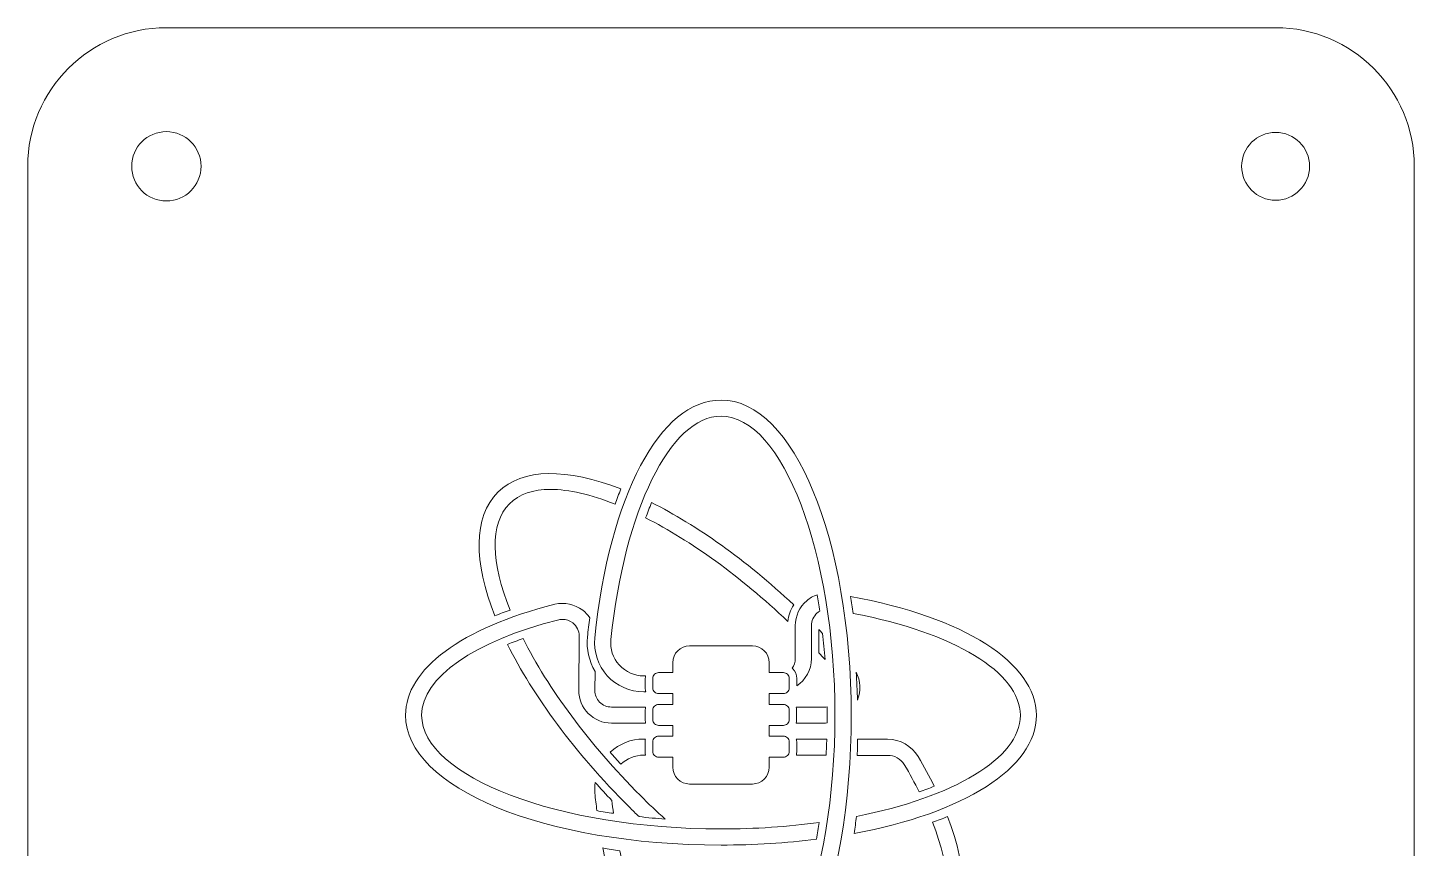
# Model space of a CAD drawing. Header units: inches. Extents: x -30 to 40, y -40 to 30.
# Drawn here: x -30 to 40, y -11.5 to 30 of the extents above; entities that cross this region are included whole.
import ezdxf

# ---------------------------------------------------------------- set-up
doc = ezdxf.new("R2010")
doc.units = ezdxf.units.IN
doc.header["$MEASUREMENT"] = 0
doc.layers.add('Bottom', color=7, linetype='Continuous')

# ---------------------------------------------------------------- blocks, each defined once
blk = doc.blocks.new('block 2')
at = {"layer": 'Bottom', "lineweight": 0}
blk.add_open_spline([(-23, 30), (-26.866, 30), (-30, 26.866), (-30, 23), (-30, 23), (-30, -33), (-30, -33), (-30, -36.866), (-26.866, -40), (-23, -40), (-23, -40), (32.999, -40), (32.999, -40), (36.866, -40), (40, -36.866), (40, -33), (40, -33), (40, 23), (40, 23), (40, 26.866), (36.866, 30), (32.999, 30), (32.999, 30), (-23, 30), (-23, 30)], degree=3, knots=[0, 0, 0, 0, 1, 1, 1, 2, 2, 2, 3, 3, 3, 4, 4, 4, 5, 5, 5, 6, 6, 6, 7, 7, 7, 8, 8, 8, 8], dxfattribs=at)
blk = doc.blocks.new('block 5')
at = {"layer": 'Bottom', "lineweight": 0}
blk.add_open_spline([(-21.25, 23), (-21.25, 22.034), (-22.033, 21.25), (-23, 21.25), (-23.967, 21.25), (-24.75, 22.034), (-24.75, 23), (-24.75, 23.966), (-23.967, 24.75), (-23, 24.75), (-22.033, 24.75), (-21.25, 23.966), (-21.25, 23)], degree=3, knots=[0, 0, 0, 0, 1, 1, 1, 2, 2, 2, 3, 3, 3, 4, 4, 4, 4], dxfattribs=at)
blk = doc.blocks.new('block 6')
at = {"layer": 'Bottom', "lineweight": 0}
blk.add_open_spline([(31.286, 23), (31.286, 22.054), (32.053, 21.286), (33, 21.286), (33.947, 21.286), (34.714, 22.054), (34.714, 23), (34.714, 23.947), (33.947, 24.715), (33, 24.715), (32.053, 24.715), (31.286, 23.947), (31.286, 23)], degree=3, knots=[0, 0, 0, 0, 1, 1, 1, 2, 2, 2, 3, 3, 3, 4, 4, 4, 4], dxfattribs=at)
blk = doc.blocks.new('block 8')
at = {"layer": 'Bottom', "lineweight": 0}
blk.add_open_spline([(16.443, -9.851), (16.193, -9.945), (15.943, -10.039), (15.683, -10.132), (16.61, -12.54), (16.641, -14.458), (15.683, -15.416), (14.734, -16.365), (12.816, -16.365), (10.378, -15.416), (10.284, -15.677), (10.19, -15.927), (10.096, -16.177), (11.41, -16.688), (12.598, -16.948), (13.598, -16.948), (14.724, -16.948), (15.62, -16.636), (16.256, -16), (17.454, -14.781), (17.496, -12.582), (16.443, -9.851)], degree=3, knots=[0, 0, 0, 0, 1, 1, 1, 2, 2, 2, 3, 3, 3, 4, 4, 4, 5, 5, 5, 6, 6, 6, 7, 7, 7, 7], dxfattribs=at)
blk = doc.blocks.new('block 9')
at = {"layer": 'Bottom', "lineweight": 0}
blk.add_open_spline([(8.825, -6.099), (8.825, -6.099), (8.825, -6.579), (8.825, -6.579), (8.825, -6.631), (8.814, -6.693), (8.804, -6.745), (8.804, -6.745), (10.305, -6.745), (10.305, -6.745), (10.315, -6.474), (10.336, -6.203), (10.336, -5.932), (10.336, -5.932), (8.794, -5.932), (8.794, -5.932), (8.814, -5.985), (8.825, -6.047), (8.825, -6.099)], degree=3, knots=[0, 0, 0, 0, 1, 1, 1, 2, 2, 2, 3, 3, 3, 4, 4, 4, 5, 5, 5, 6, 6, 6, 6], dxfattribs=at)
blk = doc.blocks.new('block 10')
at = {"layer": 'Bottom', "lineweight": 0}
blk.add_open_spline([(10.357, -4.307), (10.315, -4.317), (10.263, -4.317), (10.211, -4.317), (10.211, -4.317), (8.794, -4.317), (8.794, -4.317), (8.804, -4.369), (8.814, -4.421), (8.814, -4.484), (8.814, -4.484), (8.814, -4.963), (8.814, -4.963), (8.814, -5.015), (8.804, -5.078), (8.794, -5.13), (8.794, -5.13), (10.211, -5.13), (10.211, -5.13), (10.263, -5.13), (10.305, -5.12), (10.357, -5.12), (10.357, -4.984), (10.357, -4.859), (10.357, -4.724), (10.357, -4.588), (10.357, -4.453), (10.357, -4.307)], degree=3, knots=[0, 0, 0, 0, 1, 1, 1, 2, 2, 2, 3, 3, 3, 4, 4, 4, 5, 5, 5, 6, 6, 6, 7, 7, 7, 8, 8, 8, 9, 9, 9, 9], dxfattribs=at)
blk = doc.blocks.new('block 11')
at = {"layer": 'Bottom', "lineweight": 0}
blk.add_open_spline([(11.826, -2.556), (11.858, -3.025), (11.878, -3.494), (11.889, -3.973), (12.066, -3.504), (12.045, -2.993), (11.826, -2.556)], degree=3, knots=[0, 0, 0, 0, 1, 1, 1, 2, 2, 2, 2], dxfattribs=at)
blk = doc.blocks.new('block 12')
at = {"layer": 'Bottom', "lineweight": 0}
blk.add_open_spline([(8.669, 0.852), (6.24, 3.124), (3.76, 4.875), (1.498, 6.011), (1.394, 5.761), (1.29, 5.5), (1.196, 5.24), (3.468, 4.083), (5.98, 2.29), (8.377, 0.008), (8.408, 0.3), (8.512, 0.592), (8.669, 0.852)], degree=3, knots=[0, 0, 0, 0, 1, 1, 1, 2, 2, 2, 3, 3, 3, 4, 4, 4, 4], dxfattribs=at)
blk = doc.blocks.new('block 13')
at = {"layer": 'Bottom', "lineweight": 0}
blk.add_open_spline([(9.94, -1.576), (10.044, -1.691), (10.148, -1.805), (10.253, -1.91), (10.221, -1.461), (10.18, -1.024), (10.128, -0.596), (10.065, -0.534), (10.003, -0.461), (9.94, -0.398), (9.94, -0.398), (9.94, -1.576), (9.94, -1.576)], degree=3, knots=[0, 0, 0, 0, 1, 1, 1, 2, 2, 2, 3, 3, 3, 4, 4, 4, 4], dxfattribs=at)
blk = doc.blocks.new('block 14')
at = {"layer": 'Bottom', "lineweight": 0}
blk.add_open_spline([(-3.609, 6.678), (-2.681, 6.678), (-1.566, 6.418), (-0.346, 5.928), (-0.253, 6.188), (-0.159, 6.449), (-0.055, 6.699), (-2.764, 7.752), (-5.016, 7.783), (-6.266, 6.532), (-7.517, 5.282), (-7.486, 3.01), (-6.422, 0.289), (-6.172, 0.394), (-5.922, 0.487), (-5.651, 0.581), (-6.6, 2.968), (-6.693, 4.938), (-5.683, 5.949), (-5.203, 6.449), (-4.484, 6.678), (-3.609, 6.678)], degree=3, knots=[0, 0, 0, 0, 1, 1, 1, 2, 2, 2, 3, 3, 3, 4, 4, 4, 5, 5, 5, 6, 6, 6, 7, 7, 7, 7], dxfattribs=at)
blk = doc.blocks.new('block 15')
at = {"layer": 'Bottom', "lineweight": 0}
blk.add_open_spline([(11.514, 1.269), (11.524, 1.269), (11.524, 1.269), (11.535, 1.269), (11.535, 1.269), (11.535, 1.269), (11.535, 1.269), (11.524, 1.269), (11.514, 1.269), (11.514, 1.269)], degree=3, knots=[0, 0, 0, 0, 1, 1, 1, 2, 2, 2, 3, 3, 3, 3], dxfattribs=at)
blk = doc.blocks.new('block 16')
at = {"layer": 'Bottom', "lineweight": 0}
blk.add_open_spline([(11.535, 1.269), (11.587, 0.988), (11.628, 0.706), (11.68, 0.415), (11.68, 0.415), (11.68, 0.415), (11.68, 0.415), (16.766, -0.565), (20.112, -2.566), (20.112, -4.734), (20.112, -6.923), (16.704, -8.871), (11.837, -9.841), (11.837, -9.841), (11.837, -9.841), (11.837, -9.841), (11.806, -10.132), (11.764, -10.424), (11.722, -10.706), (17.204, -9.684), (20.925, -7.423), (20.925, -4.734), (20.914, -2.087), (17.267, 0.227), (11.535, 1.269)], degree=3, knots=[0, 0, 0, 0, 1, 1, 1, 2, 2, 2, 3, 3, 3, 4, 4, 4, 5, 5, 5, 6, 6, 6, 7, 7, 7, 8, 8, 8, 8], dxfattribs=at)
blk = doc.blocks.new('block 17')
at = {"layer": 'Bottom', "lineweight": 0}
blk.add_open_spline([(-10.112, -4.724), (-10.112, -2.827), (-7.465, -0.982), (-3.192, 0.091), (-3.129, 0.112), (-3.056, 0.112), (-2.994, 0.112), (-2.816, 0.112), (-2.639, 0.05), (-2.483, -0.065), (-2.275, -0.221), (-2.16, -0.471), (-2.16, -0.732), (-2.16, -0.732), (-2.181, -3.473), (-2.181, -3.473), (-2.181, -3.911), (-2.014, -4.327), (-1.701, -4.64), (-1.389, -4.953), (-0.972, -5.13), (-0.534, -5.13), (-0.534, -5.13), (1.196, -5.13), (1.196, -5.13), (1.186, -5.078), (1.175, -5.026), (1.175, -4.963), (1.175, -4.963), (1.175, -4.484), (1.175, -4.484), (1.175, -4.432), (1.186, -4.369), (1.196, -4.317), (1.196, -4.317), (-0.534, -4.317), (-0.534, -4.317), (-0.753, -4.317), (-0.972, -4.234), (-1.128, -4.067), (-1.284, -3.911), (-1.368, -3.702), (-1.368, -3.473), (-1.368, -3.473), (-1.357, -2.514), (-1.357, -2.514), (-1.66, -2.003), (-1.806, -1.399), (-1.743, -0.774), (-1.712, -0.451), (-1.67, -0.127), (-1.628, 0.196), (-1.722, 0.342), (-1.837, 0.467), (-1.983, 0.571), (-2.389, 0.883), (-2.9, 0.998), (-3.39, 0.873), (-8.111, -0.315), (-10.925, -2.41), (-10.925, -4.724), (-10.925, -8.402), (-3.932, -11.289), (5, -11.289), (6.688, -11.289), (8.304, -11.185), (9.815, -10.987), (9.867, -10.706), (9.909, -10.424), (9.961, -10.143), (8.398, -10.362), (6.73, -10.476), (5, -10.476), (-3.192, -10.476), (-10.112, -7.84), (-10.112, -4.724)], degree=3, knots=[0, 0, 0, 0, 1, 1, 1, 2, 2, 2, 3, 3, 3, 4, 4, 4, 5, 5, 5, 6, 6, 6, 7, 7, 7, 8, 8, 8, 9, 9, 9, 10, 10, 10, 11, 11, 11, 12, 12, 12, 13, 13, 13, 14, 14, 14, 15, 15, 15, 16, 16, 16, 17, 17, 17, 18, 18, 18, 19, 19, 19, 20, 20, 20, 21, 21, 21, 22, 22, 22, 23, 23, 23, 24, 24, 24, 25, 25, 25, 25], dxfattribs=at)
blk = doc.blocks.new('block 18')
at = {"layer": 'Bottom', "lineweight": 0}
blk.add_open_spline([(8.627, -2.389), (8.752, -2.514), (8.825, -2.691), (8.825, -2.868), (8.825, -2.868), (8.825, -3.244), (8.825, -3.244), (9.273, -2.952), (9.565, -2.441), (9.565, -1.868), (9.565, -1.868), (9.565, -0.2), (9.565, -0.2), (9.565, 0.039), (9.669, 0.269), (9.857, 0.435), (9.898, 0.477), (9.95, 0.508), (9.992, 0.529), (9.95, 0.811), (9.909, 1.082), (9.857, 1.352), (9.659, 1.29), (9.481, 1.186), (9.325, 1.05), (8.96, 0.738), (8.752, 0.279), (8.752, -0.2), (8.752, -0.2), (8.752, -1.868), (8.752, -1.868), (8.752, -2.055), (8.689, -2.222), (8.596, -2.358), (8.596, -2.368), (8.606, -2.379), (8.627, -2.389)], degree=3, knots=[0, 0, 0, 0, 1, 1, 1, 2, 2, 2, 3, 3, 3, 4, 4, 4, 5, 5, 5, 6, 6, 6, 7, 7, 7, 8, 8, 8, 9, 9, 9, 10, 10, 10, 11, 11, 11, 12, 12, 12, 12], dxfattribs=at)
blk = doc.blocks.new('block 19')
at = {"layer": 'Bottom', "lineweight": 0}
blk.add_open_spline([(14.255, -7.225), (14.536, -7.694), (14.776, -8.152), (15.005, -8.6), (15.266, -8.507), (15.526, -8.413), (15.766, -8.319), (15.526, -7.829), (15.255, -7.329), (14.953, -6.818), (14.63, -6.276), (14.046, -5.943), (13.411, -5.943), (13.411, -5.943), (11.899, -5.943), (11.899, -5.943), (11.889, -6.214), (11.889, -6.485), (11.878, -6.756), (11.878, -6.756), (13.411, -6.756), (13.411, -6.756), (13.754, -6.745), (14.078, -6.933), (14.255, -7.225)], degree=3, knots=[0, 0, 0, 0, 1, 1, 1, 2, 2, 2, 3, 3, 3, 4, 4, 4, 5, 5, 5, 6, 6, 6, 7, 7, 7, 8, 8, 8, 8], dxfattribs=at)
blk = doc.blocks.new('block 20')
at = {"layer": 'Bottom', "lineweight": 0}
blk.add_open_spline([(-1.357, -8.121), (-1.378, -8.298), (-1.378, -8.486), (-1.368, -8.663), (-1.337, -8.965), (-1.305, -9.257), (-1.264, -9.549), (-0.993, -9.601), (-0.711, -9.643), (-0.43, -9.684), (-0.461, -9.476), (-0.482, -9.257), (-0.513, -9.038), (-0.795, -8.736), (-1.086, -8.423), (-1.357, -8.121)], degree=3, knots=[0, 0, 0, 0, 1, 1, 1, 2, 2, 2, 3, 3, 3, 4, 4, 4, 5, 5, 5, 5], dxfattribs=at)
blk = doc.blocks.new('block 21')
at = {"layer": 'Bottom', "lineweight": 0}
blk.add_open_spline([(1.165, -6.579), (1.165, -6.579), (1.165, -6.099), (1.165, -6.099), (1.165, -6.047), (1.175, -5.985), (1.186, -5.932), (1.186, -5.932), (1.092, -5.932), (1.092, -5.932), (0.466, -5.932), (-0.138, -6.172), (-0.597, -6.599), (-0.419, -6.808), (-0.242, -7.006), (-0.055, -7.204), (0.258, -6.912), (0.664, -6.745), (1.092, -6.745), (1.092, -6.745), (1.186, -6.745), (1.186, -6.745), (1.175, -6.693), (1.165, -6.641), (1.165, -6.579)], degree=3, knots=[0, 0, 0, 0, 1, 1, 1, 2, 2, 2, 3, 3, 3, 4, 4, 4, 5, 5, 5, 6, 6, 6, 7, 7, 7, 8, 8, 8, 8], dxfattribs=at)
blk = doc.blocks.new('block 22')
at = {"layer": 'Bottom', "lineweight": 0}
blk.add_open_spline([(0.935, -8.788), (-1.68, -6.172), (-3.734, -3.358), (-4.995, -0.857), (-5.266, -0.951), (-5.526, -1.045), (-5.776, -1.149), (-4.494, -3.733), (-2.389, -6.61), (0.362, -9.361), (0.529, -9.528), (0.696, -9.695), (0.862, -9.851), (1.3, -9.903), (1.738, -9.945), (2.186, -9.976), (1.759, -9.601), (1.342, -9.205), (0.935, -8.788)], degree=3, knots=[0, 0, 0, 0, 1, 1, 1, 2, 2, 2, 3, 3, 3, 4, 4, 4, 5, 5, 5, 6, 6, 6, 6], dxfattribs=at)
blk = doc.blocks.new('block 24')
at = {"layer": 'Bottom', "lineweight": 0}
blk.add_open_spline([(5, 11.191), (1.926, 11.191), (-0.638, 6.365), (-1.368, -0.826), (-1.441, -1.524), (-1.211, -2.212), (-0.742, -2.733), (-0.274, -3.254), (0.393, -3.546), (1.102, -3.546), (1.102, -3.546), (1.206, -3.546), (1.206, -3.546), (1.186, -3.483), (1.175, -3.421), (1.175, -3.358), (1.175, -3.358), (1.175, -2.879), (1.175, -2.879), (1.175, -2.827), (1.186, -2.785), (1.186, -2.743), (1.186, -2.743), (1.102, -2.743), (1.102, -2.743), (0.633, -2.743), (0.185, -2.545), (-0.138, -2.191), (-0.461, -1.837), (-0.607, -1.378), (-0.555, -0.909), (0.112, 5.625), (2.447, 10.378), (5, 10.378), (8.116, 10.378), (10.753, 3.458), (10.753, -4.734), (10.753, -12.926), (8.116, -19.846), (5, -19.846), (2.863, -19.846), (0.873, -16.511), (-0.107, -11.581), (-0.399, -11.539), (-0.68, -11.487), (-0.961, -11.435), (0.081, -17.053), (2.353, -20.659), (5.01, -20.659), (8.689, -20.659), (11.576, -13.666), (11.576, -4.734), (11.555, 4.198), (8.679, 11.191), (5, 11.191)], degree=3, knots=[0, 0, 0, 0, 1, 1, 1, 2, 2, 2, 3, 3, 3, 4, 4, 4, 5, 5, 5, 6, 6, 6, 7, 7, 7, 8, 8, 8, 9, 9, 9, 10, 10, 10, 11, 11, 11, 12, 12, 12, 13, 13, 13, 14, 14, 14, 15, 15, 15, 16, 16, 16, 17, 17, 17, 18, 18, 18, 18], dxfattribs=at)
blk = doc.blocks.new('block 25')
at = {"layer": 'Bottom', "lineweight": 0}
blk.add_open_spline([(8.356, -2.66), (8.304, -2.608), (8.231, -2.577), (8.147, -2.577), (8.147, -2.577), (7.668, -2.577), (7.668, -2.577), (7.668, -2.577), (7.439, -2.577), (7.439, -2.577), (7.439, -2.577), (7.439, -2.076), (7.439, -2.076), (7.439, -1.607), (7.053, -1.222), (6.584, -1.222), (6.584, -1.222), (3.416, -1.222), (3.416, -1.222), (2.947, -1.222), (2.561, -1.607), (2.561, -2.076), (2.561, -2.076), (2.561, -2.577), (2.561, -2.577), (2.561, -2.577), (2.332, -2.577), (2.332, -2.577), (2.332, -2.577), (1.853, -2.577), (1.853, -2.577), (1.769, -2.577), (1.696, -2.608), (1.644, -2.66), (1.592, -2.712), (1.561, -2.785), (1.561, -2.868), (1.561, -2.868), (1.561, -3.108), (1.561, -3.108), (1.561, -3.108), (1.561, -3.348), (1.561, -3.348), (1.561, -3.431), (1.592, -3.504), (1.644, -3.556), (1.696, -3.608), (1.769, -3.64), (1.853, -3.64), (1.853, -3.64), (2.332, -3.64), (2.332, -3.64), (2.332, -3.64), (2.561, -3.64), (2.561, -3.64), (2.561, -3.64), (2.561, -4.182), (2.561, -4.182), (2.561, -4.182), (2.332, -4.182), (2.332, -4.182), (2.332, -4.182), (1.853, -4.182), (1.853, -4.182), (1.769, -4.182), (1.696, -4.213), (1.644, -4.265), (1.592, -4.317), (1.561, -4.39), (1.561, -4.473), (1.561, -4.473), (1.561, -4.713), (1.561, -4.713), (1.561, -4.713), (1.561, -4.953), (1.561, -4.953), (1.561, -5.036), (1.592, -5.109), (1.644, -5.161), (1.696, -5.213), (1.769, -5.245), (1.853, -5.245), (1.853, -5.245), (2.332, -5.245), (2.332, -5.245), (2.332, -5.245), (2.561, -5.245), (2.561, -5.245), (2.561, -5.245), (2.561, -5.787), (2.561, -5.787), (2.561, -5.787), (2.332, -5.787), (2.332, -5.787), (2.332, -5.787), (1.853, -5.787), (1.853, -5.787), (1.769, -5.787), (1.696, -5.818), (1.644, -5.87), (1.592, -5.922), (1.561, -5.995), (1.561, -6.078), (1.561, -6.078), (1.561, -6.318), (1.561, -6.318), (1.561, -6.318), (1.561, -6.558), (1.561, -6.558), (1.561, -6.641), (1.592, -6.714), (1.644, -6.766), (1.696, -6.818), (1.769, -6.85), (1.853, -6.85), (1.853, -6.85), (2.332, -6.85), (2.332, -6.85), (2.332, -6.85), (2.561, -6.85), (2.561, -6.85), (2.561, -6.85), (2.561, -7.35), (2.561, -7.35), (2.561, -7.819), (2.947, -8.204), (3.416, -8.204), (3.416, -8.204), (6.584, -8.204), (6.584, -8.204), (7.053, -8.204), (7.439, -7.819), (7.439, -7.35), (7.439, -7.35), (7.439, -6.85), (7.439, -6.85), (7.439, -6.85), (7.668, -6.85), (7.668, -6.85), (7.668, -6.85), (8.147, -6.85), (8.147, -6.85), (8.231, -6.85), (8.304, -6.818), (8.356, -6.766), (8.408, -6.714), (8.439, -6.641), (8.439, -6.558), (8.439, -6.558), (8.439, -6.318), (8.439, -6.318), (8.439, -6.318), (8.439, -6.078), (8.439, -6.078), (8.439, -5.995), (8.408, -5.922), (8.356, -5.87), (8.304, -5.818), (8.231, -5.787), (8.147, -5.787), (8.147, -5.787), (7.668, -5.787), (7.668, -5.787), (7.668, -5.787), (7.439, -5.787), (7.439, -5.787), (7.439, -5.787), (7.439, -5.245), (7.439, -5.245), (7.439, -5.245), (7.668, -5.245), (7.668, -5.245), (7.668, -5.245), (8.147, -5.245), (8.147, -5.245), (8.231, -5.245), (8.304, -5.213), (8.356, -5.161), (8.408, -5.109), (8.439, -5.036), (8.439, -4.953), (8.439, -4.953), (8.439, -4.713), (8.439, -4.713), (8.439, -4.713), (8.439, -4.473), (8.439, -4.473), (8.439, -4.39), (8.408, -4.317), (8.356, -4.265), (8.304, -4.213), (8.231, -4.182), (8.147, -4.182), (8.147, -4.182), (7.668, -4.182), (7.668, -4.182), (7.668, -4.182), (7.439, -4.182), (7.439, -4.182), (7.439, -4.182), (7.439, -3.64), (7.439, -3.64), (7.439, -3.64), (7.668, -3.64), (7.668, -3.64), (7.668, -3.64), (8.147, -3.64), (8.147, -3.64), (8.231, -3.64), (8.304, -3.608), (8.356, -3.556), (8.408, -3.504), (8.439, -3.431), (8.439, -3.348), (8.439, -3.348), (8.439, -3.108), (8.439, -3.108), (8.439, -3.108), (8.439, -2.868), (8.439, -2.868), (8.439, -2.795), (8.408, -2.722), (8.356, -2.66)], degree=3, knots=[0, 0, 0, 0, 1, 1, 1, 2, 2, 2, 3, 3, 3, 4, 4, 4, 5, 5, 5, 6, 6, 6, 7, 7, 7, 8, 8, 8, 9, 9, 9, 10, 10, 10, 11, 11, 11, 12, 12, 12, 13, 13, 13, 14, 14, 14, 15, 15, 15, 16, 16, 16, 17, 17, 17, 18, 18, 18, 19, 19, 19, 20, 20, 20, 21, 21, 21, 22, 22, 22, 23, 23, 23, 24, 24, 24, 25, 25, 25, 26, 26, 26, 27, 27, 27, 28, 28, 28, 29, 29, 29, 30, 30, 30, 31, 31, 31, 32, 32, 32, 33, 33, 33, 34, 34, 34, 35, 35, 35, 36, 36, 36, 37, 37, 37, 38, 38, 38, 39, 39, 39, 40, 40, 40, 41, 41, 41, 42, 42, 42, 43, 43, 43, 44, 44, 44, 45, 45, 45, 46, 46, 46, 47, 47, 47, 48, 48, 48, 49, 49, 49, 50, 50, 50, 51, 51, 51, 52, 52, 52, 53, 53, 53, 54, 54, 54, 55, 55, 55, 56, 56, 56, 57, 57, 57, 58, 58, 58, 59, 59, 59, 60, 60, 60, 61, 61, 61, 62, 62, 62, 63, 63, 63, 64, 64, 64, 65, 65, 65, 66, 66, 66, 67, 67, 67, 68, 68, 68, 69, 69, 69, 70, 70, 70, 71, 71, 71, 72, 72, 72, 73, 73, 73, 74, 74, 74, 74], dxfattribs=at)

msp = doc.modelspace()

# ---------------------------------------------------------------- block references
at = {"layer": 'Bottom'}
for name in ['block 2', 'block 5', 'block 6', 'block 24', 'block 14', 'block 12', 'block 17', 'block 18', 'block 15', 'block 16', 'block 13', 'block 22', 'block 25', 'block 11', 'block 10', 'block 21', 'block 9', 'block 19', 'block 20', 'block 8']:
    msp.add_blockref(name, (0, 0), dxfattribs=at)

doc.saveas('drawing.dxf')
